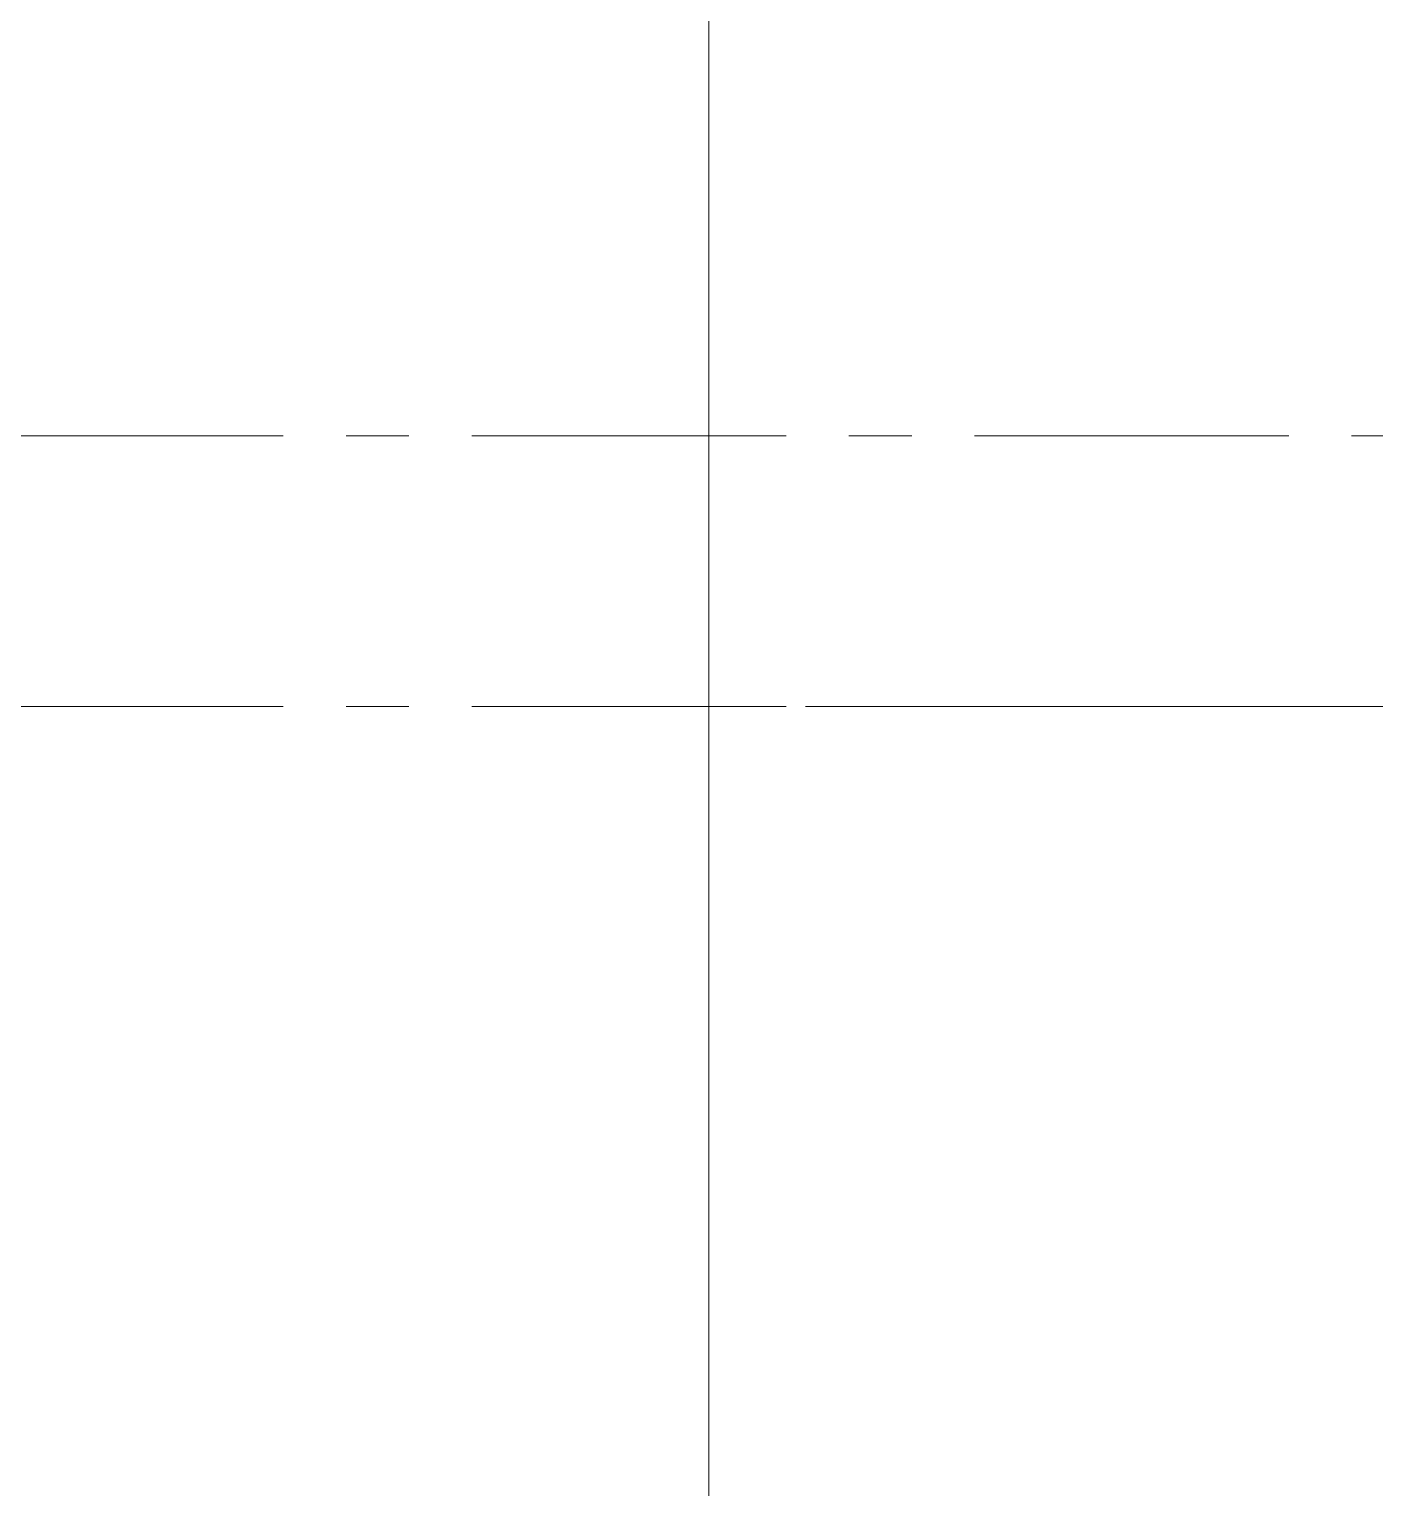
# Model space of a CAD drawing. Header units: centimetres. Extents: x 92587 to 105438, y -55119 to -48334.
# Drawn here: x 96928.4 to 97276.4, y -52284.3 to -51907.3 of the extents above; entities that cross this region are included whole.
import ezdxf

# ---------------------------------------------------------------- set-up
doc = ezdxf.new("R2010")
doc.units = ezdxf.units.CM
doc.header["$LTSCALE"] = 50
doc.header["$MEASUREMENT"] = 0
for name, pattern in [('23486-A01$0${ Chain Double-Dash }', [0]), ('AXES', [2, 1.25, -0.25, 0.25, -0.25]), ('CACHE', [0.375, 0.25, -0.125])]:
    doc.linetypes.add(name, pattern=pattern)
doc.layers.get('0').update_dxf_attribs({"color": 8})
doc.layers.add('AXES', color=10, linetype='AXES')
doc.layers.add('HORS GEL', color=7, linetype='CACHE', lineweight=15, true_color=0x00661a)
doc.layers.add('MACONNERIE COUPE', color=7, linetype='Continuous', lineweight=30)
doc.styles.add('RS_TXT_100', font='arial.ttf', dxfattribs={"height": 25})
doc.dimstyles.new('RS_100CM_LINEAIRE', dxfattribs={"dimscale": 10, "dimtxt": 25, "dimasz": 1.5, "dimexe": 1, "dimexo": 2.5, "dimgap": 1, "dimtad": 1, "dimdec": 1, "dimrnd": 0.5, "dimdsep": 46, "dimtxsty": 'RS_TXT_100', "dimblk1": 'ARCHTICK', "dimblk2": 'ARCHTICK', "dimsah": 1, "dimcen": 2.5, "dimdle": 1, "dimclrt": 4, "dimadec": 0, "dimazin": 2, "dimtfac": 1, "dimtdec": 1, "dimtix": 1, "dimtmove": 2, "dimatfit": 3, "dimfxl": 1, "dimtolj": 1, "dimtzin": 0, "dimarcsym": 0})

# ---------------------------------------------------------------- blocks, each defined once
blk = doc.blocks.new('_ArchTick')
at = {"color": 0, "linetype": 'ByBlock', "const_width": 0.15}
blk.add_lwpolyline([(-0.5, -0.5), (0.5, 0.5)], dxfattribs=at)
blk = doc.blocks.new('*D237')
at = {"layer": 'AXES', "color": 0, "linetype": 'Continuous', "lineweight": -2, "ltscale": 0.5, "transparency": 16777216}
for p, q in [((75343.39, -43864.73), (75343.39, -43104.73)), ((74583.45, -43114.73), (75353.39, -43114.73)), ((74583.45, -43854.73), (75353.39, -43854.73))]:
    blk.add_line(p, q, dxfattribs=at)
at = {"layer": 'Defpoints', "color": 0, "linetype": 'Continuous', "ltscale": 0.5, "transparency": 16777216}
for p in [(74558.45, -43114.73), (75343.39, -43114.73), (74558.45, -43854.73)]:
    blk.add_point(p, dxfattribs=at)
at = {"layer": 'AXES', "color": 0, "linetype": 'Continuous', "lineweight": -2, "ltscale": 0.5, "transparency": 16777216, "xscale": 15, "yscale": 15, "zscale": 15}
for p, rotation in [((75343.39, -43114.73), 90), ((75343.39, -43854.73), 270)]:
    blk.add_blockref('_ArchTick', p, dxfattribs=dict(at, rotation=rotation))
at = {"layer": 'AXES', "color": 4, "linetype": 'Continuous', "lineweight": 5, "ltscale": 0.5, "transparency": 16777216, "insert": (75320.63, -43484.73), "char_height": 25, "attachment_point": 5, "rotation": 90, "style": 'RS_TXT_100'}
blk.add_mtext('\\A1;740', dxfattribs=at)
blk = doc.blocks.new('A$C1cd8c289')
at = {"layer": 'AXES', "lineweight": 5, "ltscale": 1.3}
for p, q in [((3195, -1150), (-1985, -1150)), ((3195, -1220), (-1985, -1220))]:
    blk.add_line(p, q, dxfattribs=at)
at = {"layer": 'HORS GEL', "linetype": '23486-A01$0${ Chain Double-Dash }', "ltscale": 1.2}
blk.add_line((2395, 1580), (2395, -4150), dxfattribs=at)
at = {"layer": 'AXES', "linetype": 'Continuous', "lineweight": 5, "ltscale": 0.5}
dim = blk.add_linear_dim(base=(3179.95, -1220), p1=(2395, -1960), p2=(2395, -1220), angle=270, dimstyle='RS_100CM_LINEAIRE', dxfattribs=at)
dim.commit()
dim.dimension.update_dxf_attribs({"geometry": '*D237', "text_midpoint": (3157.18, -1590), "insert": (-72163.45, 41894.73)})

msp = doc.modelspace()

# ---------------------------------------------------------------- block references
at = {"layer": 'MACONNERIE COUPE', "lineweight": 5, "ltscale": 0.5}
msp.add_blockref('A$C1cd8c289', (94709.11, -50862.36), dxfattribs=at)

doc.saveas('drawing.dxf')
